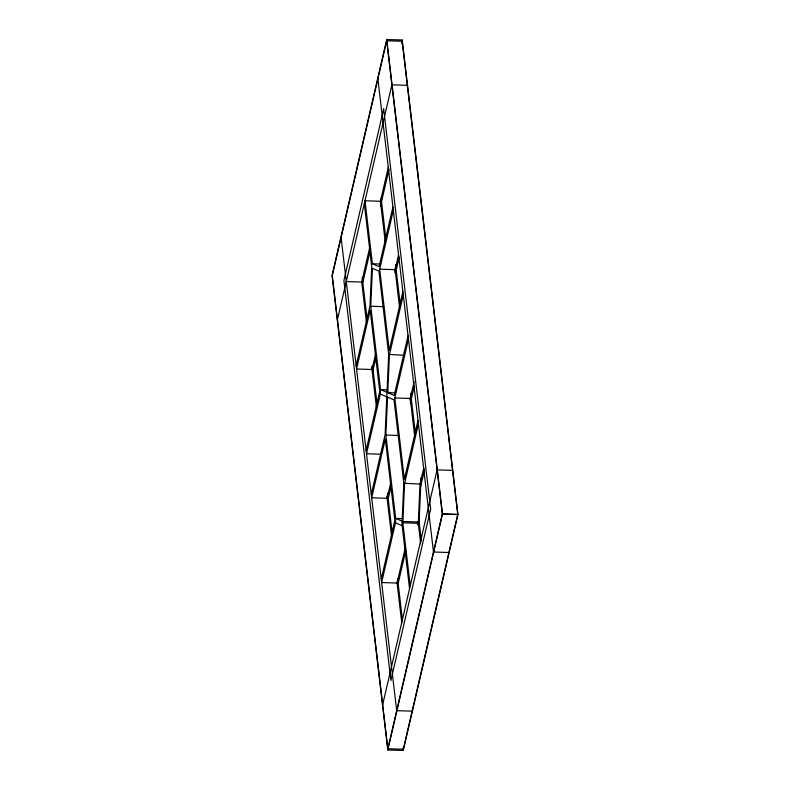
<?xml version="1.0" encoding="UTF-8"?>
<svg xmlns="http://www.w3.org/2000/svg" width="790" height="790" viewBox="0 0 790 790"><rect width="100%" height="100%" fill="white"/><g stroke="black" fill="none" stroke-linecap="round" stroke-linejoin="round"><path stroke-width="1.19" d="M380.76 454.211L366.501 453.737L380.336 394.052L380.533 389.579L370.747 306.244L372.426 268.343L378.894 271.108L388.68 354.443L385.115 434.727L371.28 494.412M405.142 548.23L397.074 583.05L381.629 582.536L395.464 522.852L395.672 518.388L385.875 435.053L387.564 397.143L394.022 399.908L403.809 483.243L401.932 525.617M394.931 272.698L395.148 267.83M410.237 585.805L402.831 522.783L404.569 483.569L418.414 423.884M410.109 400.283L410.217 397.844M420.695 543.895L418.275 523.296L420.013 484.082L423.835 467.611M420.942 480.705L419.115 521.765L418.354 525.064M386.754 39.5L332.057 275.463L387.801 749.996L403.246 750.5L457.943 514.537L402.199 40.004L386.754 39.5L442.499 514.033L387.801 749.996M386.695 40.764L332.274 275.552L387.86 748.732L403.305 749.236L457.726 514.448L402.14 41.268L386.695 40.764L442.281 513.944L387.86 748.732M337.449 319.614L391.88 84.826L407.314 85.33M401.646 42.403L402.199 40.004M401.587 43.648L402.14 41.268M366.451 322.399L361.711 282.06L370.076 245.996M380.355 201.628L388.463 166.67M362.798 282.524L369.987 251.477M380.504 206.121L389.085 169.109M356.152 365.612L369.987 305.918L371.725 266.704L364.328 203.682M392.926 206.95L379.091 266.645L372.406 263.781L365 200.759L380.444 201.262L385.145 241.256M402.88 291.688L389.243 350.523L379.684 269.173L393.321 210.347M375.606 353.9L371.991 369.503L356.547 368.999L370.184 310.174L379.743 391.514L366.106 450.349M399.552 307.32L395.128 269.676L398.466 255.269M372.386 372.9L376.247 356.241M395.444 273.439L399.236 257.056M403.275 295.085L389.44 354.769L387.762 392.679L394.882 392.906M408.055 335.75L394.22 395.444L380.533 389.579L387.663 389.816M418.009 420.497L404.371 479.323L394.822 397.972L408.46 339.147M390.734 482.7L387.12 498.312L371.675 497.799L385.313 438.973L394.872 520.324L381.234 579.149M414.681 436.12L410.257 398.486L414.157 381.669M387.515 501.699L391.376 485.05M410.316 403.334L414.365 385.856M397.469 586.437L405.744 550.749M420.695 486.255L424.595 469.408M417.722 524.619L419.293 517.845M382.686 704.67L437.107 469.872L452.551 470.386M372.406 263.781L380.721 264.048M379.684 269.173L395.128 269.676M346.277 281.556L361.711 282.06M370.747 306.244L383.812 306.678M403.7 355.233L388.68 354.443M388.186 392.393L390.556 392.462M394.822 397.972L410.257 398.486M385.875 435.053L398.94 435.478M420.013 484.082L403.809 483.243M442.281 513.944L457.726 514.448M442.499 514.033L457.943 514.537M402.791 518.615L395.672 518.388L402.89 521.479L418.335 521.983L417.574 521.657M402.831 522.783L418.275 523.296M448.898 552.516L433.463 552.003L377.877 78.832M412.123 711.168L396.679 710.664L341.102 237.484M380.336 394.052L386.804 396.817M395.464 522.852L402.15 525.715L409.556 588.738M395.543 264.492L400.086 303.153M410.672 393.292L415.352 433.177M420.626 478.029L421.287 483.678M381.126 198.339L385.945 239.41M418.868 519.662L421.386 541.101M362.185 277.379L367.083 319.061M372.554 365.632L377.166 404.855M387.535 493.108L392.284 533.546M397.607 578.902L402.505 620.575M371.626 366.402L376.504 407.966M386.843 495.972L391.445 535.087M396.945 581.914L401.784 623.103M402.959 748.051L403.246 750.5M383.673 108.99L343.907 280.539L390.892 680.496L430.649 508.957L383.673 108.99"/></g></svg>
